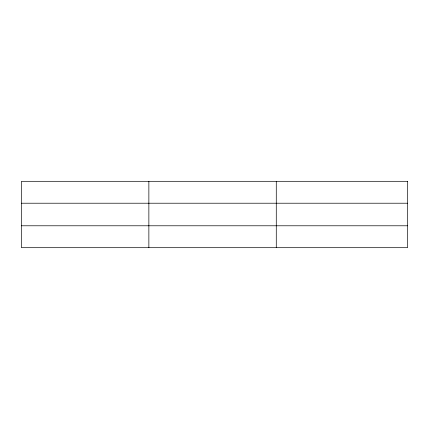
<?xml version="1.0" encoding="UTF-8"?>
<svg xmlns="http://www.w3.org/2000/svg" width="429" height="429" viewBox="0 0 429 429"><rect width="100%" height="100%" fill="white"/><g stroke="black" fill="none" stroke-linecap="round" stroke-linejoin="round"><path stroke-width="0.64" d="M148.863 181.311L148.863 247.689M276.276 181.311L276.276 247.689M21.45 203.217L407.55 203.217M21.45 225.783L407.55 225.783M407.55 181.311L407.55 247.689L21.45 247.689L21.45 181.311L407.55 181.311"/></g></svg>
